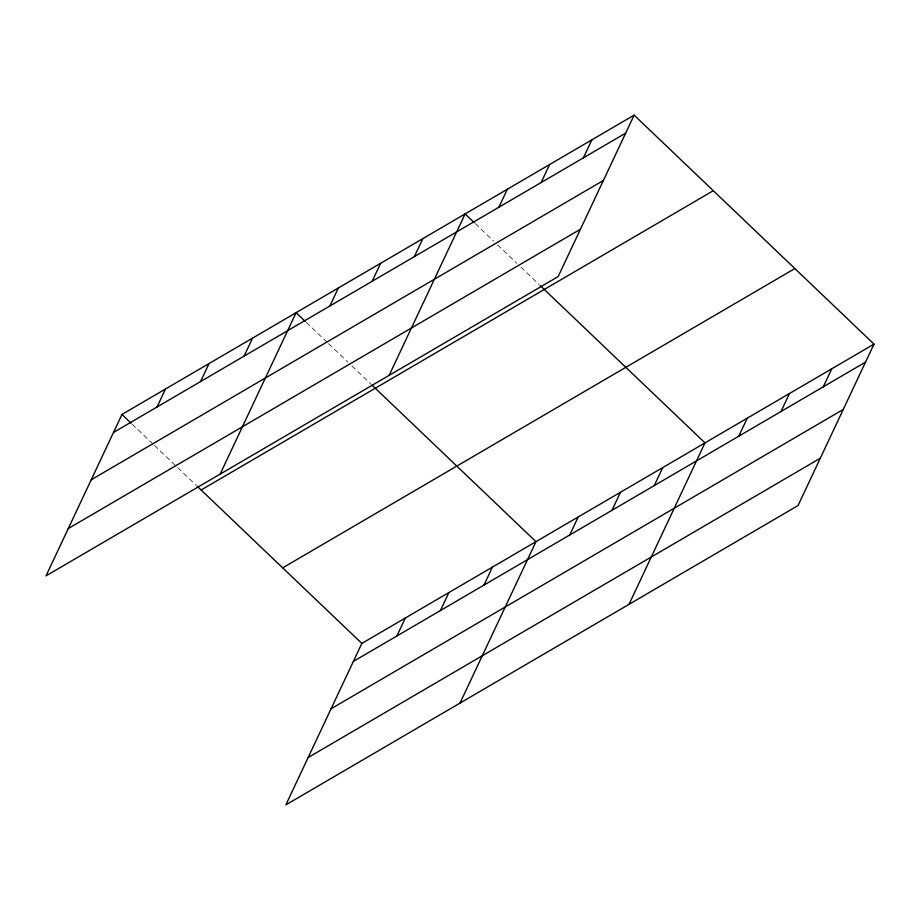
<?xml version="1.0" encoding="UTF-8"?>
<svg xmlns="http://www.w3.org/2000/svg" width="920" height="920" viewBox="0 0 920 920"><rect width="100%" height="100%" fill="white"/><g stroke="black" fill="none" stroke-linecap="round" stroke-linejoin="round"><path stroke-width="0.69" stroke-dasharray="4.6 3.45" d="M475.272 223.594L493.534 241.028M497.593 244.904L516.879 263.315M520.938 267.191L539.2 284.625M306.256 322.368L327.566 342.711M328.578 343.678L347.863 362.089M351.923 365.964L371.197 384.364M132.112 424.131L153.421 444.475M154.445 445.441L196.052 485.162"/><path stroke-width="1.38" d="M634.133 115.138L121.969 414.437L46 575.885L558.164 276.575L634.133 115.138L874 344.115L798.031 505.563L285.867 804.862L361.836 643.425L874 344.115M157.032 407.008L165.496 388.999M200.56 381.57L209.035 363.561M244.099 356.12L252.574 338.123M220.133 474.122L296.102 312.673L305.233 321.402M329.889 305.992L338.353 287.983M372.14 281.301L380.615 263.292M414.391 256.611L422.866 238.602M389.148 375.348L465.117 213.911L474.248 222.628M498.904 207.218L507.368 189.209M541.155 182.528L549.631 164.519M583.406 157.837L591.882 139.828M396.888 635.996L405.363 617.987M440.427 610.546L448.902 592.549M483.966 585.108L492.43 567.099M460 703.098L535.969 541.661L372.221 385.33M569.745 534.98L578.22 516.971M612.007 510.278L620.471 492.28M654.258 485.587L662.733 467.578M629.015 604.325L704.984 442.888L540.212 285.591M738.76 436.206L747.235 418.197M781.022 411.516L789.486 393.507M823.273 386.814L831.749 368.816M113.493 432.446L625.657 133.147M91.218 479.78L603.394 180.469M68.275 528.551L580.439 229.241M201.123 490.003L713.287 190.704M282.681 567.858L794.845 268.559M353.36 661.434L865.524 362.123M331.085 708.768L843.249 409.457M308.142 757.528L820.306 458.229M121.969 414.437L131.1 423.166M197.064 486.128L361.836 643.425"/></g></svg>
